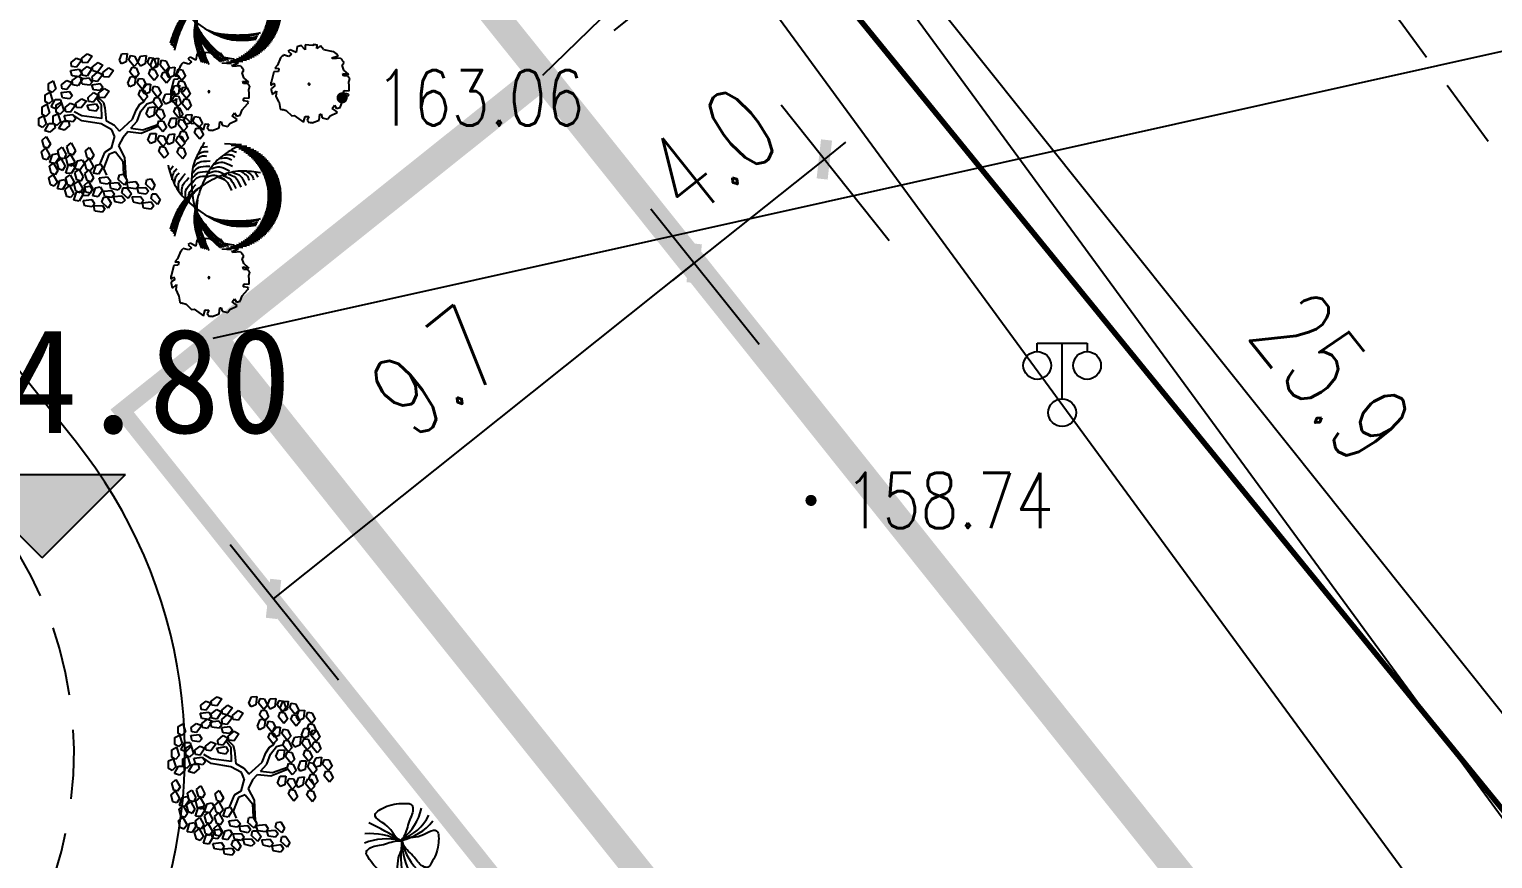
# Model space of a CAD drawing. Extents: x -809667 to 586099, y 3084146 to 3634412.
# Drawn here: x 381986.54 to 382012.92, y 3085701.21 to 3085716.16 of the extents above; entities that cross this region are included whole.
import ezdxf
from ezdxf.enums import TextEntityAlignment as Align

# ---------------------------------------------------------------- set-up
doc = ezdxf.new("R2010")
doc.units = 0
doc.header["$LTSCALE"] = 0.5
doc.header["$PDSIZE"] = 0.2
doc.linetypes.add('CONTINOUS', pattern=[0])
doc.linetypes.add('DASHED', pattern=[0.75, 0.5, -0.25])
doc.layers.get('0').update_dxf_attribs({"linetype": 'CONTINUOUS'})
doc.layers.get('Defpoints').update_dxf_attribs({"linetype": 'CONTINUOUS'})
for name, color, linetype in [('0-人行道线', 46, 'CONTINUOUS'), ('DIM_COOR', 3, 'CONTINUOUS'), ('DIM_ELEV', 3, 'CONTINUOUS'), ('dxt', 252, 'CONTINUOUS'), ('GCD', 252, 'CONTINUOUS'), ('PUB_DIM', 3, 'CONTINUOUS'), ('TREE', 3, 'CONTINUOUS'), ('乔木', 84, 'CONTINUOUS'), ('图框', 4, 'CONTINUOUS'), ('建筑', 7, 'CONTINUOUS'), ('树木', 94, 'CONTINUOUS'), ('绿化图层', 84, 'CONTINUOUS'), ('道路', 4, 'CONTINUOUS')]:
    doc.layers.add(name, color=color, linetype=linetype)
doc.styles.add('_TCH_DIM_T3', font='SIMPLEX', dxfattribs={"width": 0.705882, "bigfont": 'GBCBIG'})
doc.styles.get("Standard").update_dxf_attribs({"font": 'rs.shx', "bigfont": 'hztxt.shx'})
doc.styles.add('宋体', font='')
doc.styles.get('宋体').set_extended_font_data('SimSun')
doc.dimstyles.new('_TCH_ARCH&&1', dxfattribs={"dimtxt": 1.4875, "dimasz": 0.5, "dimexe": 1.25, "dimexo": 1.5, "dimgap": 0.63125, "dimtad": 1, "dimdec": 1, "dimzin": 0, "dimdsep": 46, "dimtxsty": '_TCH_DIM_T3', "dimblk": 'ARCHTICK', "dimcen": 0.09, "dimclrt": 7, "dimazin": 2, "dimtfac": 1, "dimtdec": 1, "dimtix": 1, "dimtmove": 2, "dimatfit": 3, "dimfxl": 0, "dimtolj": 1, "dimtzin": 0, "dimarcsym": 0})

# ---------------------------------------------------------------- blocks, each defined once
blk = doc.blocks.new('gc097')
at = {"color": 0}
for p, q in [((-0.9, 2.2), (-0.9, 2.5)), ((-0.9, 2.5), (0.9, 2.5)), ((0, 0.5), (0, 2.5)), ((0.9, 2.5), (0.9, 2.2))]:
    blk.add_line(p, q, dxfattribs=at)
for centre in [(-0.9, 1.7), (0.9, 1.7), (0, 0)]:
    blk.add_circle(centre, 0.5, dxfattribs=at)
blk = doc.blocks.new('GC200')
at = {"color": 0, "linetype": 'Continuous', "const_width": 0.2, "flags": 128}
blk.add_lwpolyline([(-0.1, 0, 1), (0.1, 0, 1)], format="xyb", close=True, dxfattribs=at)
blk = doc.blocks.new('幌伞枫')
at = {"layer": '乔木', "color": 0}
for p, q in [((-531, 995), (-450, 1054)), ((-450, 1054), (-384, 1025)), ((-384, 1025), (-450, 929)), ((-9, 966), (27, 1054)), ((27, 1054), (101, 1061)), ((101, 1061), (86, 944)), ((123, 966), (145, 1032)), ((145, 1032), (203, 1025)), ((203, 1025), (247, 937)), ((247, 937), (284, 1025)), ((284, 1025), (365, 1032)), ((365, 1032), (350, 915)), ((-685, 826), (-567, 841)), ((-663, 753), (-685, 826)), ((-677, 937), (-604, 995)), ((-670, 878), (-677, 937)), ((-604, 870), (-670, 878)), ((-604, 995), (-531, 966)), ((-531, 966), (-604, 870)), ((-567, 841), (-531, 782)), ((-523, 937), (-531, 995)), ((-531, 819), (-457, 878)), ((-523, 760), (-531, 819)), ((-450, 929), (-523, 937)), ((-457, 878), (-391, 848)), ((-391, 848), (-457, 746)), ((-384, 870), (-303, 937)), ((-377, 819), (-384, 870)), ((-310, 804), (-377, 819)), ((-237, 900), (-310, 804)), ((-303, 937), (-237, 900)), ((-237, 797), (-156, 863)), ((-156, 863), (-90, 826)), ((-90, 826), (-156, 731)), ((20, 915), (-9, 966)), ((86, 944), (20, 915)), ((196, 878), (123, 966)), ((137, 804), (167, 870)), ((167, 870), (225, 863)), ((247, 937), (196, 878)), ((225, 863), (262, 775)), ((284, 885), (247, 937)), ((350, 915), (284, 885)), ((380, 937), (409, 1003)), ((460, 848), (380, 937)), ((402, 775), (424, 841)), ((409, 1003), (468, 995)), ((424, 900), (460, 988)), ((453, 848), (424, 900)), ((424, 841), (482, 834)), ((519, 878), (453, 848)), ((460, 988), (534, 995)), ((504, 900), (460, 848)), ((468, 995), (504, 900)), ((482, 834), (526, 746)), ((534, 995), (519, 878)), ((556, 900), (578, 966)), ((629, 812), (556, 900)), ((578, 966), (636, 959)), ((681, 870), (629, 812)), ((636, 959), (681, 870)), ((651, 775), (688, 863)), ((688, 863), (761, 870)), ((761, 870), (747, 753)), ((783, 775), (805, 841)), ((805, 841), (864, 834)), ((864, 834), (908, 746)), ((-993, 643), (-927, 680)), ((-993, 548), (-993, 643)), ((-927, 680), (-890, 570)), ((-810, 628), (-736, 687)), ((-802, 570), (-810, 628)), ((-736, 687), (-663, 658)), ((-663, 658), (-736, 562)), ((-567, 738), (-663, 753)), ((-663, 687), (-582, 746)), ((-655, 628), (-663, 687)), ((-582, 614), (-655, 628)), ((-582, 746), (-516, 716)), ((-516, 716), (-582, 614)), ((-531, 782), (-567, 738)), ((-545, 709), (-428, 724)), ((-523, 636), (-545, 709)), ((-457, 746), (-523, 760)), ((-421, 621), (-523, 636)), ((-428, 724), (-384, 665)), ((-384, 665), (-421, 621)), ((-391, 628), (-274, 643)), ((-369, 555), (-391, 628)), ((-384, 738), (-310, 804)), ((-377, 680), (-384, 738)), ((-310, 672), (-377, 680)), ((-310, 804), (-237, 768)), ((-237, 768), (-310, 672)), ((-274, 643), (-237, 592)), ((-230, 738), (-237, 797)), ((-156, 731), (-230, 738)), ((108, 650), (145, 738)), ((137, 599), (108, 650)), ((211, 716), (137, 804)), ((203, 628), (137, 599)), ((145, 738), (218, 746)), ((218, 746), (203, 628)), ((262, 775), (211, 716)), ((240, 650), (262, 716)), ((313, 562), (240, 650)), ((262, 716), (321, 709)), ((306, 540), (350, 636)), ((365, 621), (313, 562)), ((321, 709), (365, 621)), ((350, 636), (424, 636)), ((475, 687), (402, 775)), ((424, 636), (409, 518)), ((526, 746), (475, 687)), ((570, 738), (600, 804)), ((644, 650), (570, 738)), ((600, 804), (658, 797)), ((695, 709), (644, 650)), ((681, 724), (651, 775)), ((658, 797), (695, 709)), ((747, 753), (681, 724)), ((717, 525), (754, 614)), ((754, 614), (827, 621)), ((857, 687), (783, 775)), ((798, 614), (827, 680)), ((871, 525), (798, 614)), ((827, 621), (813, 503)), ((827, 680), (886, 672)), ((908, 746), (857, 687)), ((886, 672), (923, 584)), ((-1037, 489), (-971, 525)), ((-1037, 393), (-1037, 489)), ((-942, 518), (-993, 548)), ((-934, 408), (-986, 364)), ((-971, 525), (-934, 408)), ((-956, 320), (-898, 423)), ((-890, 570), (-942, 518)), ((-898, 423), (-824, 423)), ((-824, 423), (-810, 364)), ((-817, 518), (-699, 533)), ((-795, 445), (-817, 518)), ((-736, 562), (-802, 570)), ((-699, 430), (-795, 445)), ((-699, 533), (-663, 474)), ((-663, 474), (-699, 430)), ((-611, 371), (-531, 430)), ((-531, 430), (-465, 401)), ((-443, 452), (-369, 518)), ((-435, 393), (-443, 452)), ((-274, 548), (-369, 555)), ((-369, 518), (-296, 481)), ((-296, 481), (-369, 386)), ((-257, 346), (-327, 441)), ((-222, 377), (-311, 462)), ((-296, 511), (-215, 577)), ((-288, 452), (-296, 511)), ((-215, 445), (-288, 452)), ((-237, 592), (-274, 548)), ((-215, 577), (-149, 540)), ((-149, 540), (-215, 445)), ((255, 489), (284, 555)), ((328, 401), (255, 489)), ((284, 555), (336, 548)), ((343, 496), (306, 540)), ((380, 459), (328, 401)), ((336, 548), (380, 459)), ((336, 393), (344, 419)), ((409, 518), (343, 496)), ((446, 548), (468, 606)), ((519, 452), (446, 548)), ((460, 386), (490, 452)), ((468, 606), (526, 599)), ((490, 452), (541, 445)), ((570, 511), (519, 452)), ((526, 599), (570, 511)), ((541, 445), (585, 349)), ((592, 408), (629, 496)), ((629, 357), (592, 408)), ((629, 496), (710, 503)), ((710, 503), (695, 386)), ((747, 481), (717, 525)), ((725, 408), (754, 474)), ((798, 320), (725, 408)), ((813, 503), (747, 481)), ((754, 474), (813, 467)), ((813, 467), (849, 371)), ((849, 525), (871, 592)), ((923, 437), (849, 525)), ((864, 364), (893, 430)), ((871, 592), (930, 584)), ((923, 584), (871, 525)), ((893, 430), (952, 423)), ((974, 496), (923, 437)), ((930, 584), (974, 496)), ((952, 423), (989, 335)), ((-1081, 320), (-1015, 357)), ((-1081, 217), (-1081, 320)), ((-1030, 188), (-1081, 217)), ((-986, 364), (-1037, 393)), ((-978, 239), (-1030, 188)), ((-1015, 357), (-978, 239)), ((-883, 291), (-956, 320)), ((-927, 195), (-861, 225)), ((-883, 349), (-817, 386)), ((-810, 364), (-883, 291)), ((-883, 247), (-883, 349)), ((-832, 217), (-883, 247)), ((-861, 225), (-824, 114)), ((-780, 269), (-832, 217)), ((-817, 386), (-780, 269)), ((-773, 203), (-655, 217)), ((-758, 313), (-685, 371)), ((-751, 254), (-758, 313)), ((-685, 247), (-751, 254)), ((-685, 371), (-619, 342)), ((-619, 342), (-685, 247)), ((-655, 217), (-611, 158)), ((-531, 195), (-633, 254)), ((-604, 313), (-611, 371)), ((-538, 305), (-604, 313)), ((-465, 401), (-538, 305)), ((-457, 342), (-332, 364)), ((-428, 276), (-457, 342)), ((-369, 386), (-435, 393)), ((-332, 261), (-428, 276)), ((-332, 364), (-296, 305)), ((-296, 305), (-332, 261)), ((-252, 158), (-257, 346)), ((-206, 307), (-222, 377)), ((-188, 124), (-206, 307)), ((174, 151), (225, 276)), ((225, 276), (277, 357)), ((240, 122), (291, 261)), ((277, 357), (336, 393)), ((291, 261), (372, 364)), ((365, 225), (402, 313)), ((402, 173), (365, 225)), ((372, 364), (468, 393)), ((402, 313), (482, 320)), ((534, 291), (460, 386)), ((482, 320), (468, 203)), ((497, 225), (526, 291)), ((570, 136), (497, 225)), ((526, 291), (585, 283)), ((585, 349), (534, 291)), ((585, 283), (622, 188)), ((695, 386), (629, 357)), ((747, 247), (769, 313)), ((820, 158), (747, 247)), ((769, 313), (827, 305)), ((849, 371), (798, 320)), ((871, 217), (820, 158)), ((827, 305), (871, 217)), ((937, 276), (864, 364)), ((879, 122), (923, 210)), ((923, 210), (996, 217)), ((989, 335), (937, 276)), ((996, 217), (981, 100)), ((-1125, 166), (-1059, 195)), ((-1125, 63), (-1125, 166)), ((-1074, 34), (-1125, 63)), ((-1022, 85), (-1074, 34)), ((-1059, 195), (-1022, 85)), ((-1044, -10), (-986, 92)), ((-986, 92), (-912, 92)), ((-898, 34), (-971, -32)), ((-927, 92), (-927, 195)), ((-876, 63), (-927, 92)), ((-912, 92), (-898, 34)), ((-824, 114), (-876, 63)), ((-846, 19), (-788, 122)), ((-773, -3), (-846, 19)), ((-788, 122), (-714, 122)), ((-751, 129), (-773, 203)), ((-699, 63), (-773, -3)), ((-648, 114), (-751, 129)), ((-714, 122), (-699, 63)), ((-611, 158), (-648, 114)), ((-531, 129), (-641, 203)), ((-252, 158), (-531, 195)), ((-259, 85), (-531, 129)), ((-112, 4), (-259, 85)), ((-76, 63), (-188, 124)), ((-76, -84), (-112, 4)), ((-9, -18), (-76, 63)), ((-9, -18), (174, 151)), ((152, 26), (240, 122)), ((152, 26), (318, 4)), ((295, -42), (527, 53)), ((318, 4), (524, 78)), ((468, 203), (402, 173)), ((519, 63), (541, 129)), ((592, -25), (519, 63)), ((541, 129), (600, 122)), ((622, 188), (570, 136)), ((644, 34), (592, -25)), ((600, 122), (644, 34)), ((673, 70), (710, 166)), ((703, 26), (673, 70)), ((769, 48), (703, 26)), ((710, 166), (783, 166)), ((783, 166), (769, 48)), ((805, 78), (827, 144)), ((879, -18), (805, 78)), ((827, 144), (886, 136)), ((915, 78), (879, 122)), ((930, 41), (879, -18)), ((886, 136), (930, 41)), ((981, 100), (915, 78)), ((1011, 122), (1040, 188)), ((1092, 34), (1011, 122)), ((1033, -40), (1055, 26)), ((1040, 188), (1099, 180)), ((1055, 26), (1114, 19)), ((1143, 92), (1092, 34)), ((1099, 180), (1143, 92)), ((1114, 19), (1158, -69)), ((-1081, -142), (-1022, -91)), ((-1052, -238), (-1081, -142)), ((-971, -32), (-1044, -10)), ((-1022, -91), (-964, -194)), ((-964, -194), (-1000, -253)), ((-736, -231), (-677, -179)), ((-677, -179), (-619, -289)), ((-76, -84), (-120, -253)), ((42, -98), (-20, -221)), ((-9, -18), (-9, -18)), ((-9, -18), (-9, -18)), ((-9, -18), (-9, -18)), ((-9, -18), (-9, -18)), ((-9, -18), (-9, -18)), ((-9, -18), (-9, -18)), ((-9, -18), (-9, -18)), ((-9, -18), (-9, -18)), ((-9, -18), (-9, -18)), ((-9, -18), (-9, -18)), ((-9, -18), (-9, -18)), ((-9, -18), (-9, -18)), ((-9, -18), (-9, -18)), ((-9, -18), (-9, -18)), ((-9, -18), (-9, -18)), ((-9, -18), (-9, -18)), ((-9, -18), (-9, -18)), ((-9, -18), (-9, -18)), ((-9, -18), (-9, -18)), ((-9, -18), (-9, -18)), ((-9, -18), (-9, -18)), ((-9, -18), (-9, -18)), ((-9, -18), (-9, -18)), ((-9, -18), (-9, -18)), ((-9, -18), (-9, -18)), ((-9, -18), (-9, -18)), ((-9, -18), (-9, -18)), ((-9, -18), (-9, -18)), ((-9, -18), (-9, -18)), ((-9, -18), (-9, -18)), ((-9, -18), (-9, -18)), ((-9, -18), (-9, -18)), ((-9, -18), (-9, -18)), ((-9, -18), (-9, -18)), ((-9, -18), (-9, -18)), ((-9, -18), (-9, -18)), ((-9, -18), (-9, -18)), ((-9, -18), (-9, -18)), ((-9, -18), (-9, -18)), ((-9, -18), (-9, -18)), ((42, -98), (109, -22)), ((109, -22), (295, -42)), ((387, -142), (424, -47)), ((424, -187), (387, -142)), ((424, -47), (504, -47)), ((490, -165), (424, -187)), ((504, -47), (490, -165)), ((519, -135), (548, -76)), ((592, -231), (519, -135)), ((548, -76), (607, -84)), ((644, -172), (592, -231)), ((607, -84), (644, -172)), ((644, -150), (681, -62)), ((673, -201), (644, -150)), ((739, -172), (673, -201)), ((681, -62), (754, -54)), ((754, -54), (739, -172)), ((776, -150), (805, -84)), ((849, -238), (776, -150)), ((805, -84), (857, -91)), ((820, -84), (849, -18)), ((893, -172), (820, -84)), ((849, -18), (908, -25)), ((901, -187), (849, -238)), ((857, -91), (901, -187)), ((945, -120), (893, -172)), ((908, -25), (945, -120)), ((1106, -128), (1033, -40)), ((1158, -69), (1106, -128)), ((-1089, -304), (-1030, -253)), ((-1067, -399), (-1089, -304)), ((-1008, -414), (-1067, -399)), ((-1000, -253), (-1052, -238)), ((-1030, -253), (-971, -355)), ((-971, -355), (-1008, -414)), ((-971, -451), (-934, -341)), ((-934, -341), (-868, -326)), ((-839, -377), (-898, -465)), ((-876, -443), (-817, -399)), ((-868, -326), (-839, -377)), ((-861, -282), (-802, -238)), ((-839, -385), (-861, -282)), ((-780, -399), (-839, -385)), ((-817, -399), (-758, -502)), ((-802, -238), (-744, -341)), ((-744, -341), (-780, -399)), ((-744, -392), (-685, -341)), ((-722, -487), (-744, -392)), ((-707, -326), (-736, -231)), ((-655, -348), (-707, -326)), ((-685, -341), (-626, -443)), ((-619, -289), (-655, -348)), ((-487, -451), (-428, -399)), ((-479, -289), (-421, -245)), ((-457, -385), (-479, -289)), ((-399, -407), (-457, -385)), ((-428, -399), (-369, -510)), ((-421, -245), (-362, -348)), ((-362, -348), (-399, -407)), ((-215, -311), (-285, -477)), ((-156, -341), (-230, -532)), ((-120, -253), (-215, -311)), ((-61, -304), (-156, -341)), ((-61, -304), (38, -431)), ((-20, -221), (62, -380)), ((62, -380), (79, -664)), ((541, -297), (563, -231)), ((614, -392), (541, -297)), ((563, -231), (622, -238)), ((666, -333), (614, -392)), ((622, -238), (666, -333)), ((791, -311), (820, -245)), ((871, -399), (791, -311)), ((820, -245), (879, -253)), ((915, -341), (871, -399)), ((879, -253), (915, -341)), ((-978, -502), (-920, -458)), ((-956, -598), (-978, -502)), ((-898, -465), (-971, -451)), ((-898, -620), (-956, -598)), ((-920, -458), (-861, -561)), ((-861, -561), (-898, -620)), ((-846, -539), (-876, -443)), ((-795, -561), (-846, -539)), ((-758, -502), (-795, -561)), ((-751, -598), (-714, -480)), ((-677, -605), (-751, -598)), ((-663, -502), (-722, -487)), ((-714, -480), (-648, -465)), ((-626, -524), (-677, -605)), ((-626, -443), (-663, -502)), ((-648, -465), (-626, -524)), ((-626, -539), (-589, -429)), ((-553, -554), (-626, -539)), ((-626, -590), (-567, -546)), ((-597, -693), (-626, -590)), ((-589, -429), (-523, -414)), ((-567, -546), (-509, -649)), ((-494, -465), (-553, -554)), ((-523, -414), (-494, -465)), ((-465, -546), (-487, -451)), ((-487, -605), (-428, -554)), ((-457, -700), (-487, -605)), ((-413, -568), (-465, -546)), ((-428, -554), (-369, -664)), ((-369, -510), (-413, -568)), ((-369, -598), (-332, -487)), ((-296, -612), (-369, -598)), ((-332, -487), (-266, -473)), ((-244, -524), (-296, -612)), ((-266, -473), (-244, -524)), ((-230, -532), (-186, -627)), ((38, -431), (49, -612)), ((-986, -664), (-927, -620)), ((-964, -759), (-986, -664)), ((-912, -781), (-964, -759)), ((-927, -620), (-868, -722)), ((-868, -722), (-912, -781)), ((-868, -818), (-832, -700)), ((-832, -700), (-766, -686)), ((-744, -744), (-795, -825)), ((-766, -686), (-744, -744)), ((-766, -825), (-699, -774)), ((-751, -664), (-692, -620)), ((-729, -759), (-751, -664)), ((-670, -781), (-729, -759)), ((-699, -774), (-641, -884)), ((-692, -620), (-633, -722)), ((-633, -722), (-670, -781)), ((-633, -752), (-575, -708)), ((-611, -847), (-633, -752)), ((-545, -708), (-597, -693)), ((-575, -708), (-516, -810)), ((-516, -810), (-553, -869)), ((-509, -649), (-545, -708)), ((-516, -906), (-479, -788)), ((-494, -766), (-435, -715)), ((-472, -862), (-494, -766)), ((-479, -788), (-413, -781)), ((-406, -722), (-457, -700)), ((-435, -715), (-377, -818)), ((-413, -781), (-384, -832)), ((-369, -664), (-406, -722)), ((-377, -913), (-340, -803)), ((-340, -803), (-274, -788)), ((-288, -664), (-171, -649)), ((-266, -737), (-288, -664)), ((-274, -788), (-244, -840)), ((-171, -752), (-266, -737)), ((-171, -649), (-127, -708)), ((-127, -708), (-171, -752)), ((-142, -737), (-24, -730)), ((-127, -810), (-142, -737)), ((-24, -832), (-127, -810)), ((-24, -686), (-9, -620)), ((64, -766), (-24, -686)), ((-24, -730), (13, -788)), ((13, -788), (-24, -832)), ((-9, -620), (49, -612)), ((27, -869), (42, -803)), ((42, -803), (101, -803)), ((49, -612), (101, -700)), ((101, -700), (64, -766)), ((93, -730), (218, -715)), ((115, -803), (93, -730)), ((101, -803), (159, -884)), ((218, -818), (115, -803)), ((218, -715), (255, -774)), ((255, -774), (218, -818)), ((240, -803), (358, -796)), ((262, -877), (240, -803)), ((358, -752), (372, -686)), ((446, -832), (358, -752)), ((358, -796), (394, -847)), ((372, -686), (431, -678)), ((431, -678), (482, -766)), ((482, -766), (446, -832)), ((-795, -825), (-868, -818)), ((-736, -921), (-766, -825)), ((-685, -935), (-736, -921)), ((-641, -884), (-685, -935)), ((-641, -972), (-604, -862)), ((-567, -987), (-641, -972)), ((-553, -869), (-611, -847)), ((-604, -862), (-538, -847)), ((-516, -899), (-567, -987)), ((-538, -847), (-516, -899)), ((-443, -913), (-516, -906)), ((-509, -979), (-391, -965)), ((-487, -1053), (-509, -979)), ((-413, -877), (-472, -862)), ((-384, -832), (-443, -913)), ((-377, -818), (-413, -877)), ((-391, -965), (-354, -1023)), ((-303, -928), (-377, -913)), ((-244, -840), (-303, -928)), ((-252, -1001), (-230, -935)), ((-164, -1082), (-252, -1001)), ((-230, -847), (-112, -840)), ((-208, -921), (-230, -847)), ((-230, -935), (-178, -928)), ((-112, -935), (-208, -921)), ((-178, -928), (-120, -1016)), ((-112, -840), (-76, -891)), ((-76, -891), (-112, -935)), ((-90, -921), (27, -913)), ((-68, -994), (-90, -921)), ((27, -1016), (-68, -994)), ((115, -950), (27, -869)), ((27, -913), (71, -972)), ((71, -972), (27, -1016)), ((159, -884), (115, -950)), ((167, -928), (284, -921)), ((189, -1001), (167, -928)), ((284, -1023), (189, -1001)), ((358, -891), (262, -877)), ((284, -921), (328, -979)), ((328, -979), (284, -1023)), ((313, -1009), (431, -994)), ((328, -1082), (313, -1009)), ((394, -847), (358, -891)), ((431, -950), (446, -884)), ((519, -1031), (431, -950)), ((431, -994), (468, -1053)), ((446, -884), (504, -884)), ((504, -884), (556, -965)), ((556, -965), (519, -1031)), ((-391, -1067), (-487, -1053)), ((-354, -1023), (-391, -1067)), ((-362, -1053), (-244, -1045)), ((-347, -1126), (-362, -1053)), ((-244, -1141), (-347, -1126)), ((-244, -1045), (-208, -1097)), ((-208, -1097), (-244, -1141)), ((-120, -1016), (-164, -1082)), ((431, -1097), (328, -1082)), ((468, -1053), (431, -1097))]:
    blk.add_line(p, q, dxfattribs=at)
blk = doc.blocks.new('白玉兰')
at = {"color": 0}
for centre, radius, start, end in [((-1261, 1665), 2054, 309.3934, 347.1655), ((-4729, -6984), 8429, 56.1879, 65.279), ((-713, 1844), 1941, 291.8214, 332.6346), ((-478, 2077), 2115, 283.2993, 320.8528), ((-559, -2135), 2214, 76.7033, 111.4018), ((-1148, -2037), 2310, 61.625, 95.1491), ((4371, -556), 4392, 172.1708, 190.6677), ((2827, 107), 2821, 182.2544, 209.8868), ((2146, 475), 2185, 193.3063, 228.4107)]:
    blk.add_arc(centre, radius, start, end, dxfattribs=at)
for points in [[(-33, 16), (-233, 73), (-342, 562), (-1254, 922), (-425, 1375), (-33, 1392), (376, 1386), (477, 1091), (236, 716), (185, 277), (29, 67), (-7, 18)], [(36, -22), (99, -220), (-250, -580), (-51, -1540), (-885, -1095), (-1114, -777), (-1334, -432), (-1142, -186), (-697, -181), (-301, 17), (-41, 2), (21, -1)], [(8, 31), (155, 177), (635, 34), (1395, 653), (1385, -291), (1209, -641), (1004, -995), (697, -939), (487, -546), (129, -287), (22, -49), (-3, 7)]]:
    blk.add_open_spline(points, degree=3, knots=[0, 0, 0, 0, 621.989778, 1340.944545, 1869.007736, 2592.427455, 2798.699245, 2915.827596, 3435.261502, 4029.77129, 4212.300518, 4212.300518, 4212.300518, 4212.300518], dxfattribs=at)
blk = doc.blocks.new('03')
at = {"layer": '树木', "color": 0}
for p, q in [((-0.566, 1.329), (-0.714, 1.031)), ((-0.518, 1.358), (-0.665, 1.062)), ((-0.472, 1.383), (-0.618, 1.088)), ((-0.428, 1.405), (-0.573, 1.111)), ((-0.385, 1.424), (-0.53, 1.131)), ((-0.343, 1.441), (-0.488, 1.149)), ((-0.303, 1.456), (-0.447, 1.164)), ((-0.263, 1.468), (-0.407, 1.178)), ((-0.224, 1.479), (-0.367, 1.189)), ((-0.186, 1.489), (-0.329, 1.199)), ((-0.148, 1.496), (-0.291, 1.208)), ((-0.112, 1.503), (-0.254, 1.215)), ((-0.076, 1.508), (-0.218, 1.221)), ((-0.04, 1.512), (-0.182, 1.225)), ((-0.005, 1.516), (-0.147, 1.229)), ((0.029, 1.518), (-0.112, 1.231)), ((0.063, 1.519), (-0.078, 1.232)), ((0.097, 1.519), (-0.045, 1.233)), ((0.13, 1.518), (-0.011, 1.232)), ((0.163, 1.516), (0.021, 1.231)), ((0.195, 1.513), (0.054, 1.229)), ((0.227, 1.51), (0.086, 1.225)), ((0.258, 1.506), (0.117, 1.221)), ((0.289, 1.501), (0.148, 1.217)), ((0.32, 1.495), (0.179, 1.211)), ((0.35, 1.488), (0.209, 1.205)), ((0.38, 1.481), (0.239, 1.198)), ((0.409, 1.473), (0.269, 1.19)), ((0.438, 1.464), (0.298, 1.182)), ((0.467, 1.455), (0.327, 1.173)), ((0.496, 1.445), (0.356, 1.163)), ((0.524, 1.434), (0.384, 1.152)), ((0.552, 1.423), (0.412, 1.141)), ((0.579, 1.411), (0.44, 1.129)), ((0.606, 1.398), (0.467, 1.117)), ((0.633, 1.384), (0.494, 1.104)), ((0.66, 1.37), (0.521, 1.09)), ((0.686, 1.355), (0.547, 1.075)), ((0.712, 1.34), (0.573, 1.06)), ((0.737, 1.324), (0.598, 1.044)), ((-0.875, 1.043), (-1.045, 0.699)), ((-0.794, 1.14), (-0.951, 0.823)), ((-0.728, 1.204), (-0.881, 0.896)), ((-0.67, 1.254), (-0.82, 0.951)), ((-0.616, 1.295), (-0.765, 0.994)), ((-0.197, 1.084), (-0.062, 1.101)), ((-0.161, 0.985), (-0.138, 0.991)), ((-0.138, 0.991), (-0.113, 0.992)), ((-0.113, 0.992), (-0.083, 0.991)), ((-0.083, 0.991), (-0.047, 0.988)), ((0.762, 1.307), (0.624, 1.028)), ((0.787, 1.289), (0.649, 1.01)), ((0.811, 1.271), (0.673, 0.992)), ((0.835, 1.252), (0.697, 0.974)), ((0.859, 1.233), (0.721, 0.954)), ((0.883, 1.212), (0.745, 0.934)), ((0.906, 1.191), (0.768, 0.913)), ((0.928, 1.169), (0.791, 0.892)), ((0.95, 1.146), (0.813, 0.869)), ((0.972, 1.123), (0.835, 0.846)), ((0.994, 1.098), (0.857, 0.822)), ((1.015, 1.073), (0.878, 0.797)), ((1.035, 1.047), (0.899, 0.771)), ((1.055, 1.02), (0.919, 0.744)), ((1.075, 0.992), (0.939, 0.717)), ((-0.86, 0.779), (-0.766, 0.877)), ((-0.808, 0.625), (-0.795, 0.668)), ((-0.795, 0.668), (-0.782, 0.7)), ((-0.782, 0.7), (-0.769, 0.724)), ((-0.769, 0.724), (-0.755, 0.744)), ((-0.755, 0.744), (-0.737, 0.761)), ((-0.737, 0.761), (-0.713, 0.779)), ((-0.719, 0.645), (-0.701, 0.662)), ((-0.713, 0.779), (-0.683, 0.8)), ((-0.701, 0.662), (-0.677, 0.68)), ((-0.677, 0.68), (-0.647, 0.701)), ((-0.576, 0.612), (-0.512, 0.669)), ((-0.378, 0.625), (-0.337, 0.672)), ((-0.337, 0.801), (-0.289, 0.833)), ((-0.337, 0.672), (-0.302, 0.707)), ((-0.302, 0.9), (-0.254, 0.932)), ((-0.302, 0.707), (-0.271, 0.733)), ((-0.289, 0.833), (-0.251, 0.857)), ((-0.271, 0.733), (-0.237, 0.751)), ((-0.254, 0.932), (-0.216, 0.957)), ((-0.251, 0.857), (-0.221, 0.874)), ((-0.237, 0.751), (-0.198, 0.763)), ((-0.221, 0.874), (-0.196, 0.885)), ((-0.216, 0.957), (-0.187, 0.974)), ((-0.198, 0.763), (-0.148, 0.77)), ((-0.196, 0.885), (-0.172, 0.891)), ((-0.187, 0.974), (-0.161, 0.985)), ((-0.172, 0.891), (-0.147, 0.893)), ((-0.148, 0.77), (-0.082, 0.775)), ((-0.147, 0.893), (-0.118, 0.892)), ((-0.118, 0.892), (-0.081, 0.889)), ((-0.092, 0.656), (-0.007, 0.66)), ((-0.082, 0.775), (0.003, 0.779)), ((1.094, 0.963), (0.958, 0.688)), ((1.112, 0.933), (0.977, 0.658)), ((1.13, 0.902), (0.995, 0.628)), ((1.148, 0.869), (1.012, 0.596)), ((1.165, 0.835), (1.029, 0.562)), ((1.181, 0.8), (1.046, 0.528)), ((1.196, 0.764), (1.061, 0.492)), ((1.211, 0.725), (1.076, 0.454)), ((1.224, 0.685), (1.09, 0.415)), ((-0.825, 0.57), (-0.808, 0.625)), ((-0.789, 0.471), (-0.772, 0.526)), ((-0.772, 0.526), (-0.759, 0.569)), ((-0.759, 0.569), (-0.746, 0.601)), ((-0.746, 0.601), (-0.733, 0.625)), ((-0.733, 0.625), (-0.719, 0.645)), ((-0.711, 0.308), (-0.708, 0.371)), ((-0.708, 0.371), (-0.704, 0.42)), ((-0.704, 0.42), (-0.696, 0.46)), ((-0.696, 0.46), (-0.681, 0.495)), ((-0.681, 0.495), (-0.658, 0.529)), ((-0.658, 0.529), (-0.623, 0.567)), ((-0.637, 0.322), (-0.629, 0.362)), ((-0.629, 0.362), (-0.615, 0.396)), ((-0.623, 0.567), (-0.576, 0.612)), ((-0.615, 0.396), (-0.591, 0.43)), ((-0.591, 0.43), (-0.557, 0.468)), ((-0.557, 0.468), (-0.509, 0.513)), ((-0.548, 0.298), (-0.525, 0.332)), ((-0.525, 0.332), (-0.49, 0.369)), ((-0.509, 0.513), (-0.445, 0.57)), ((-0.49, 0.369), (-0.442, 0.414)), ((-0.442, 0.414), (-0.379, 0.471)), ((-0.426, 0.289), (-0.378, 0.334)), ((-0.4, 0.285), (-0.358, 0.332)), ((-0.399, 0.387), (-0.358, 0.435)), ((-0.388, 0.506), (-0.347, 0.553)), ((-0.378, 0.334), (-0.314, 0.391)), ((-0.358, 0.435), (-0.323, 0.47)), ((-0.358, 0.332), (-0.324, 0.368)), ((-0.347, 0.553), (-0.313, 0.589)), ((-0.324, 0.368), (-0.292, 0.394)), ((-0.323, 0.47), (-0.292, 0.496)), ((-0.313, 0.589), (-0.281, 0.615)), ((-0.292, 0.496), (-0.259, 0.514)), ((-0.292, 0.394), (-0.259, 0.411)), ((-0.281, 0.615), (-0.248, 0.632)), ((-0.259, 0.514), (-0.219, 0.525)), ((-0.259, 0.411), (-0.219, 0.423)), ((-0.248, 0.632), (-0.208, 0.644)), ((-0.219, 0.525), (-0.169, 0.533)), ((-0.219, 0.423), (-0.169, 0.43)), ((-0.208, 0.644), (-0.158, 0.651)), ((-0.169, 0.533), (-0.103, 0.538)), ((-0.169, 0.43), (-0.104, 0.435)), ((-0.158, 0.651), (-0.092, 0.656)), ((-0.104, 0.435), (-0.018, 0.439)), ((-0.103, 0.538), (-0.018, 0.542)), ((1.237, 0.643), (1.103, 0.373)), ((1.248, 0.599), (1.115, 0.33)), ((1.259, 0.552), (1.126, 0.284)), ((1.267, 0.502), (1.135, 0.235)), ((1.274, 0.449), (1.143, 0.183)), ((1.279, 0.391), (1.149, 0.127)), ((-1.175, 0.191), (-1.137, 0.321)), ((-1.07, 0.184), (-1.066, 0.208)), ((-1.07, 0.157), (-1.07, 0.184)), ((-1.066, 0.123), (-1.07, 0.157)), ((-1.066, 0.208), (-1.058, 0.232)), ((-1.059, 0.078), (-1.066, 0.123)), ((-1.048, 0.021), (-1.059, 0.078)), ((-1.058, 0.232), (-1.045, 0.259)), ((-1.045, 0.259), (-1.028, 0.291)), ((-0.992, 0.113), (-0.988, 0.137)), ((-0.992, 0.086), (-0.992, 0.113)), ((-0.988, 0.052), (-0.992, 0.086)), ((-0.988, 0.137), (-0.98, 0.161)), ((-0.981, 0.007), (-0.988, 0.052)), ((-0.97, -0.05), (-0.981, 0.007)), ((-0.98, 0.161), (-0.967, 0.188)), ((-0.967, 0.188), (-0.95, 0.22)), ((-0.886, 0.022), (-0.881, 0.063)), ((-0.882, -0.016), (-0.886, 0.022)), ((-0.881, 0.063), (-0.867, 0.112)), ((-0.867, 0.112), (-0.846, 0.174)), ((-0.846, 0.174), (-0.816, 0.254)), ((-0.781, -0.035), (-0.776, 0.006)), ((-0.776, 0.006), (-0.763, 0.055)), ((-0.763, 0.055), (-0.741, 0.118)), ((-0.741, 0.118), (-0.711, 0.197)), ((-0.658, -0.001), (-0.636, 0.061)), ((-0.644, 0.21), (-0.642, 0.272)), ((-0.642, 0.272), (-0.637, 0.322)), ((-0.636, 0.061), (-0.606, 0.141)), ((-0.577, 0.111), (-0.575, 0.174)), ((-0.575, 0.174), (-0.571, 0.223)), ((-0.571, 0.223), (-0.563, 0.263)), ((-0.564, -0.042), (-0.542, 0.02)), ((-0.563, 0.263), (-0.548, 0.298)), ((-0.542, 0.02), (-0.512, 0.1)), ((-0.513, 0.031), (-0.511, 0.094)), ((-0.511, 0.094), (-0.507, 0.143)), ((-0.507, 0.143), (-0.498, 0.183)), ((-0.498, 0.183), (-0.484, 0.218)), ((-0.484, 0.218), (-0.46, 0.252)), ((-0.46, 0.252), (-0.426, 0.289)), ((1.256, 0.074), (1.135, -0.17)), ((1.273, 0.175), (1.147, -0.078)), ((1.282, 0.328), (1.152, 0.066)), ((1.28, 0.257), (1.152, -0.001)), ((-0.871, -0.055), (-0.882, -0.016)), ((-0.852, -0.1), (-0.871, -0.055)), ((-0.825, -0.157), (-0.852, -0.1)), ((-0.778, -0.072), (-0.781, -0.035)), ((-0.766, -0.112), (-0.778, -0.072)), ((-0.747, -0.157), (-0.766, -0.112)), ((-0.72, -0.214), (-0.747, -0.157)), ((-0.676, -0.091), (-0.671, -0.05)), ((-0.673, -0.129), (-0.676, -0.091)), ((-0.662, -0.168), (-0.673, -0.129)), ((-0.671, -0.05), (-0.658, -0.001)), ((-0.642, -0.214), (-0.662, -0.168)), ((-0.615, -0.27), (-0.642, -0.214)), ((-0.582, -0.132), (-0.577, -0.091)), ((-0.579, -0.17), (-0.582, -0.132)), ((-0.568, -0.209), (-0.579, -0.17)), ((-0.577, -0.091), (-0.564, -0.042)), ((-0.549, -0.255), (-0.568, -0.209)), ((-0.522, -0.311), (-0.549, -0.255)), ((-0.507, -0.373), (-0.545, -0.296)), ((-0.413, -0.332), (-0.451, -0.255)), ((1.213, -0.081), (1.117, -0.275)), ((-0.969, -0.678), (-1.039, -0.562)), ((-0.93, -0.537), (-0.942, -0.502)), ((-0.919, -0.564), (-0.93, -0.537)), ((-0.908, -0.586), (-0.919, -0.564)), ((-0.893, -0.606), (-0.908, -0.586)), ((-0.872, -0.624), (-0.893, -0.606)), ((-0.845, -0.645), (-0.872, -0.624)), ((-0.807, -0.67), (-0.845, -0.645)), ((-0.825, -0.529), (-0.837, -0.494)), ((-0.814, -0.556), (-0.825, -0.529)), ((-0.803, -0.578), (-0.814, -0.556)), ((-0.788, -0.597), (-0.803, -0.578)), ((-0.767, -0.616), (-0.788, -0.597)), ((-0.733, -0.449), (-0.77, -0.372)), ((-0.74, -0.637), (-0.767, -0.616)), ((-0.703, -0.661), (-0.74, -0.637)), ((-0.702, -0.507), (-0.733, -0.449)), ((-0.675, -0.55), (-0.702, -0.507)), ((-0.648, -0.582), (-0.675, -0.55)), ((-0.62, -0.411), (-0.658, -0.334)), ((-0.618, -0.605), (-0.648, -0.582)), ((-0.589, -0.469), (-0.62, -0.411)), ((-0.582, -0.623), (-0.618, -0.605)), ((-0.562, -0.512), (-0.589, -0.469)), ((-0.536, -0.64), (-0.582, -0.623)), ((-0.535, -0.543), (-0.562, -0.512)), ((-0.476, -0.659), (-0.536, -0.64)), ((-0.506, -0.567), (-0.535, -0.543)), ((-0.476, -0.431), (-0.507, -0.373)), ((-0.469, -0.585), (-0.506, -0.567)), ((-0.449, -0.474), (-0.476, -0.431)), ((-0.423, -0.602), (-0.469, -0.585)), ((-0.422, -0.505), (-0.449, -0.474)), ((-0.363, -0.621), (-0.423, -0.602)), ((-0.393, -0.529), (-0.422, -0.505)), ((-0.382, -0.39), (-0.413, -0.332)), ((-0.356, -0.547), (-0.393, -0.529)), ((-0.355, -0.433), (-0.382, -0.39)), ((-0.31, -0.564), (-0.356, -0.547)), ((-0.328, -0.465), (-0.355, -0.433)), ((-0.299, -0.488), (-0.328, -0.465)), ((-0.25, -0.583), (-0.31, -0.564)), ((-0.262, -0.506), (-0.299, -0.488)), ((-0.216, -0.524), (-0.262, -0.506)), ((-0.156, -0.542), (-0.216, -0.524)), ((-0.758, -0.701), (-0.807, -0.67)), ((-0.653, -0.692), (-0.703, -0.661))]:
    blk.add_line(p, q, dxfattribs=at)
for centre, radius, start, end in [((1.529, 0.053), 2.01, 145.484, 157.144), ((1.13, 1.067), 2.01, 184.5918, 196.2518), ((0.723, 0.392), 1.136, 157.144, 178.0247), ((-1.695, 1.287), 2.564, 344.0494, 348.9103), ((-1.525, 1.295), 2.429, 341.9996, 346.9383), ((-0.949, 1.103), 1.865, 340.6014, 347.749), ((-0.615, 0.978), 1.543, 341.8041, 348.6651), ((0.29, 0.822), 1.136, 196.2518, 217.1325), ((2.203, 0.341), 2.616, 178.0247, 188.7387), ((-1.695, 1.287), 2.564, 331.6293, 339.1884), ((-0.949, 1.103), 1.865, 330.5829, 340.6014), ((-1.525, 1.295), 2.429, 336.1061, 341.9996), ((-1.695, 1.287), 2.564, 339.1884, 344.0494), ((-0.615, 0.978), 1.543, 333.0784, 341.8041), ((-1.037, 1.127), 2.015, 333.2953, 346.1281), ((0.455, 1.367), 2.01, 212.167, 223.827), ((1.471, 1.716), 2.616, 217.1325, 227.8465), ((-1.525, 1.295), 2.429, 320.6626, 328.3844), ((-1.695, 1.287), 2.564, 324.0702, 331.6293), ((-0.615, 0.978), 1.543, 310.3156, 321.697), ((-0.949, 1.103), 1.865, 321.6616, 330.5829), ((-0.255, 0.733), 1.141, 313.3698, 333.2953), ((-1.525, 1.295), 2.429, 328.3844, 336.1061), ((-0.615, 0.978), 1.543, 321.697, 333.0784), ((-0.176, 0.762), 1.136, 223.827, 244.7077), ((0.457, 2.1), 2.616, 244.7077, 255.4217), ((2.109, 0.327), 2.521, 188.7387, 199.6532), ((1.426, 0.349), 1.865, 199.0237, 207.9449), ((1.834, 0.799), 2.429, 206.9459, 214.6677), ((1.407, 1.646), 2.521, 227.8465, 238.7609), ((-1.203, 1.737), 2.521, 302.4554, 313.3698), ((-0.949, 1.103), 1.865, 312.7403, 321.6616), ((-0.232, 2.062), 2.564, 284.5956, 292.1547), ((0.142, 1.391), 1.865, 283.5492, 293.5677), ((0.1, 1.47), 2.015, 286.2616, 299.0944), ((-0.11, 1.943), 2.429, 289.0724, 294.9659), ((-0.232, 2.062), 2.564, 292.1547, 297.0157), ((0.142, 1.391), 1.865, 293.5677, 300.7153), ((-0.11, 1.943), 2.429, 294.9659, 299.9046), ((0.278, 1.061), 1.543, 294.7704, 301.6313), ((-0.232, 2.062), 2.564, 297.0157, 301.8766), ((-0.719, 1.316), 2.01, 259.2007, 270.8607), ((-0.706, 0.442), 1.136, 270.8607, 291.7414), ((1.894, 0.958), 2.564, 210.3535, 217.9126), ((1.177, 0.094), 1.543, 196.5989, 207.9803), ((-1.254, 1.817), 2.616, 291.7414, 302.4554), ((0.808, -0.138), 1.141, 199.6532, 219.5786), ((1.426, 0.349), 1.865, 207.9449, 216.8662), ((0.433, 2.009), 2.521, 255.4217, 266.3361), ((1.177, 0.094), 1.543, 207.9803, 219.3617), ((1.834, 0.799), 2.429, 214.6677, 222.3894), ((1.894, 0.958), 2.564, 217.9126, 225.4718), ((0.863, 1.233), 1.865, 238.1314, 247.0527), ((0.896, 1.839), 2.429, 246.0537, 253.7754), ((0.842, 2.001), 2.564, 249.4612, 257.0204), ((0.831, 0.877), 1.543, 235.7067, 247.0881), ((0.142, 1.391), 1.865, 265.7066, 274.6279), ((-0.11, 1.943), 2.429, 273.6289, 281.3506), ((-0.232, 2.062), 2.564, 277.0364, 284.5956), ((0.278, 1.061), 1.543, 263.2819, 274.6633), ((0.691, 0.465), 1.141, 238.7609, 258.6864), ((0.863, 1.233), 1.865, 247.0527, 255.974), ((0.896, 1.839), 2.429, 253.7754, 261.4972), ((0.831, 0.877), 1.543, 247.0881, 258.4695), ((0.842, 2.001), 2.564, 257.0204, 264.5795), ((0.345, 0.631), 1.141, 266.3361, 286.2616), ((0.142, 1.391), 1.865, 274.6279, 283.5492), ((-0.11, 1.943), 2.429, 281.3506, 289.0724), ((0.278, 1.061), 1.543, 274.6633, 286.0447), ((0.863, 1.233), 1.865, 255.974, 265.9925), ((0.863, 1.323), 2.015, 258.6864, 271.5192), ((0.831, 0.877), 1.543, 258.4695, 267.1952), ((0.896, 1.839), 2.429, 261.4972, 267.3907), ((0.842, 2.001), 2.564, 264.5795, 269.4404), ((0.278, 1.061), 1.543, 286.0447, 294.7704), ((0.863, 1.233), 1.865, 265.9925, 273.1401), ((0.896, 1.839), 2.429, 267.3907, 272.3294), ((0.842, 2.001), 2.564, 269.4404, 274.3014), ((1.483, 0.42), 2.015, 219.5786, 232.4114), ((1.426, 0.349), 1.865, 216.8662, 226.8847), ((1.177, 0.094), 1.543, 219.3617, 228.0874), ((1.834, 0.799), 2.429, 222.3894, 228.2829), ((1.894, 0.958), 2.564, 225.4718, 230.3327), ((0.831, 0.877), 1.543, 267.1952, 274.0561), ((1.177, 0.094), 1.543, 228.0874, 234.9484), ((1.426, 0.349), 1.865, 226.8847, 234.0323), ((1.834, 0.799), 2.429, 228.2829, 233.2216), ((1.894, 0.958), 2.564, 230.3327, 235.1936)]:
    blk.add_arc(centre, radius, start, end, dxfattribs=at)
blk = doc.blocks.new('*E54')
at = {"layer": 'TREE', "color": 0}
blk.add_ellipse((-2.37, 3.56), major_axis=(2.7, 1.39), ratio=1, start_param=0.518575, end_param=0.519414, dxfattribs=at)
blk = doc.blocks.new('A$C4C586FE1')
at = {"layer": 'TREE', "color": 0}
for p, q in [((1100, 2801), (873, 2660)), ((873, 2660), (885, 2449)), ((1294, 2743), (1193, 2819)), ((1261, 2599), (1294, 2743)), ((1418, 2836), (1389, 2617)), ((1787, 2660), (1418, 2836)), ((1875, 2686), (1787, 2660)), ((2108, 2532), (1875, 2686)), ((330, 2136), (208, 2079)), ((514, 2441), (288, 2276)), ((288, 2276), (288, 2250)), ((288, 2250), (484, 2157)), ((422, 2031), (330, 2136)), ((484, 2157), (422, 2031)), ((570, 2555), (514, 2441)), ((785, 2557), (585, 2566)), ((842, 2436), (785, 2557)), ((885, 2449), (842, 2436)), ((1389, 2617), (1261, 2599)), ((2261, 2516), (2108, 2532)), ((2273, 2551), (2261, 2516)), ((2411, 2297), (2336, 2500)), ((2434, 2275), (2411, 2297)), ((2565, 2086), (2434, 2275)), ((171, 1878), (16, 1628)), ((208, 2079), (171, 1878)), ((2577, 1905), (2565, 2086)), ((2688, 2051), (2577, 1905)), ((2666, 1735), (2772, 1843)), ((2724, 1646), (2666, 1735)), ((2799, 1744), (2724, 1646)), ((2788, 1244), (2821, 1629)), ((173, 1443), (0, 1425)), ((0, 1425), (27, 1279)), ((6, 1547), (198, 1550)), ((27, 1279), (67, 1102)), ((67, 988), (67, 1102)), ((198, 1550), (173, 1443)), ((2632, 1202), (2788, 1244)), ((2635, 1086), (2632, 1202)), ((2775, 1105), (2635, 1086)), ((2702, 978), (2775, 1105)), ((67, 988), (157, 906)), ((335, 852), (122, 842)), ((123, 841), (320, 727)), ((157, 906), (291, 931)), ((291, 931), (335, 852)), ((320, 727), (414, 564)), ((414, 564), (369, 464)), ((2275, 501), (2371, 599)), ((2371, 599), (2563, 580)), ((2643, 702), (2702, 978)), ((513, 326), (783, 402)), ((827, 368), (610, 253)), ((783, 402), (827, 368)), ((1176, 133), (821, 132)), ((1176, 133), (1302, 10)), ((1302, 10), (1413, 132)), ((1413, 132), (1432, 0)), ((1540, 5), (1587, 59)), ((1587, 59), (1859, 85)), ((1826, 254), (2000, 124)), ((1859, 85), (1826, 254)), ((2130, 415), (2352, 350)), ((2132, 192), (2130, 415)), ((2419, 413), (2275, 501))]:
    blk.add_line(p, q, dxfattribs=at)
at = {"layer": 'TREE', "color": 0, "extrusion": (0, 0, -1)}
for major_axis, start_param, end_param in [((1003, 1003), -1.011805, -0.945114), ((1003, 1003), -1.426629, -1.413216), ((1003, 1003), -0.139248, -0.081961), ((1003, 1003), 4.017991, 4.075425), ((839, 1144), 0.475418, 0.633835), ((1003, 1003), 0.553886, 0.636541), ((1003, 1003), 1.314933, 1.417635), ((839, 1143), 3.200433, 3.340883), ((839, 1144), 2.942836, 3.115157), ((1003, 1003), 2.270337, 2.346427), ((1003, 1003), 1.829101, 1.934165), ((1003, 1003), 1.573401, 1.638153)]:
    blk.add_ellipse((1418, 1418), major_axis=major_axis, ratio=1, start_param=start_param, end_param=end_param, dxfattribs=at)
at = {"layer": 'TREE', "color": 0, "linetype": 'Continuous'}
for start_param, end_param in [(0.01341, 3.155003), (3.155003, 6.296595)]:
    blk.add_ellipse((1466, 1447), major_axis=(19.2, 19.2), ratio=1, start_param=start_param, end_param=end_param, dxfattribs=at)
at = {"layer": 'TREE', "color": 8, "linetype": 'CONTINOUS', "extrusion": (0, 0, -1), "xscale": 467.4085850556439, "yscale": 467.4085850556439, "zscale": -467.4085850556439, "rotation": 278.9250190116231}
blk.add_blockref('*E54', (-2893, 66), dxfattribs=at)
blk = doc.blocks.new('_ArchTick')
at = {"color": 0, "linetype": 'ByBlock', "const_width": 0.4}
blk.add_lwpolyline([(-0.5, -0.5), (0.5, 0.5)], dxfattribs=at)
blk = doc.blocks.new('*D101')
at = {"layer": 'Defpoints', "color": 0, "linetype": 'Continuous', "transparency": 16777216}
for p in [(382000.869, 3085713.813), (382002.973, 3085711.175), (382000.628, 3085709.304)]:
    blk.add_point(p, dxfattribs=at)
at = {"layer": 'PUB_DIM', "color": 0, "linetype": 'Continuous', "lineweight": -2, "transparency": 16777216}
for p, q in [((382002.038, 3085712.347), (382000.089, 3085714.79)), ((382000.869, 3085713.813), (382001.259, 3085714.125)), ((381998.523, 3085711.942), (382000.869, 3085713.813)), ((381999.693, 3085710.476), (381997.744, 3085712.92)), ((381998.523, 3085711.942), (381998.132, 3085711.631))]:
    blk.add_line(p, q, dxfattribs=at)
at = {"layer": 'PUB_DIM', "color": 0, "linetype": 'Continuous', "lineweight": -2, "transparency": 16777216, "xscale": 0.5, "yscale": 0.5, "zscale": 0.5}
for p, rotation in [((382000.869, 3085713.813), 218.5805078306707), ((381998.523, 3085711.942), 38.58050783067063)]:
    blk.add_blockref('_ArchTick', p, dxfattribs=dict(at, rotation=rotation))
at = {"layer": 'PUB_DIM', "color": 7, "linetype": 'Continuous', "transparency": 16777216, "insert": (381998.838, 3085713.953), "char_height": 1.4875, "attachment_point": 5, "rotation": 38.5805, "style": '_TCH_DIM_T3'}
blk.add_mtext('\\A1;4.0', dxfattribs=at)
blk = doc.blocks.new('*D102')
at = {"layer": 'Defpoints', "color": 0, "linetype": 'Continuous', "transparency": 16777216}
for p in [(381998.523, 3085711.942), (382000.628, 3085709.304), (381993.045, 3085703.254)]:
    blk.add_point(p, dxfattribs=at)
at = {"layer": 'PUB_DIM', "color": 0, "linetype": 'Continuous', "lineweight": -2, "transparency": 16777216}
for p, q in [((381999.693, 3085710.476), (381997.744, 3085712.92)), ((381990.94, 3085705.893), (381998.523, 3085711.942)), ((381992.11, 3085704.427), (381990.161, 3085706.87))]:
    blk.add_line(p, q, dxfattribs=at)
at = {"layer": 'PUB_DIM', "color": 0, "linetype": 'Continuous', "lineweight": -2, "transparency": 16777216, "xscale": 0.5, "yscale": 0.5, "zscale": 0.5}
for p, rotation in [((381998.523, 3085711.942), 38.58050783026774), ((381990.94, 3085705.893), 218.5805078302677)]:
    blk.add_blockref('_ArchTick', p, dxfattribs=dict(at, rotation=rotation))
at = {"layer": 'PUB_DIM', "color": 7, "linetype": 'Continuous', "transparency": 16777216, "insert": (381993.874, 3085709.993), "char_height": 1.4875, "attachment_point": 5, "rotation": 38.5805, "style": '_TCH_DIM_T3'}
blk.add_mtext('\\A1;9.7', dxfattribs=at)
blk = doc.blocks.new('*D107')
at = {"layer": 'Defpoints', "color": 0, "linetype": 'Continuous', "transparency": 16777216}
for p in [(381995.909, 3085715.205), (382017.026, 3085698.898), (382012.071, 3085694.945)]:
    blk.add_point(p, dxfattribs=at)
at = {"layer": 'PUB_DIM', "color": 0, "linetype": 'Continuous', "lineweight": -2, "transparency": 16777216}
for p, q in [((381997.082, 3085716.14), (382001.841, 3085719.937)), ((382000.864, 3085719.157), (382017.026, 3085698.898)), ((382013.243, 3085695.88), (382018.003, 3085699.677))]:
    blk.add_line(p, q, dxfattribs=at)
at = {"layer": 'PUB_DIM', "color": 0, "linetype": 'Continuous', "lineweight": -2, "transparency": 16777216, "xscale": 0.5, "yscale": 0.5, "zscale": 0.5}
for p, rotation in [((382000.864, 3085719.157), 128.58050783308), ((382017.026, 3085698.898), 308.58050783308)]:
    blk.add_blockref('_ArchTick', p, dxfattribs=dict(at, rotation=rotation))
at = {"layer": 'PUB_DIM', "color": 7, "linetype": 'Continuous', "transparency": 16777216, "insert": (382010.02, 3085709.885), "char_height": 1.4875, "attachment_point": 5, "rotation": 308.5805, "style": '_TCH_DIM_T3'}
blk.add_mtext('\\A1;25.9', dxfattribs=at)
blk = doc.blocks.new('*D108')
at = {"layer": 'Defpoints', "color": 0, "linetype": 'Continuous', "transparency": 16777216}
for p in [(381987.355, 3085725.922), (382000.864, 3085719.157), (381995.906, 3085715.202)]:
    blk.add_point(p, dxfattribs=at)
at = {"layer": 'PUB_DIM', "color": 0, "linetype": 'Continuous', "lineweight": -2, "transparency": 16777216}
for p, q in [((381988.527, 3085726.858), (381993.29, 3085730.657)), ((381992.312, 3085729.877), (382000.864, 3085719.157)), ((381997.079, 3085716.138), (382001.841, 3085719.937))]:
    blk.add_line(p, q, dxfattribs=at)
at = {"layer": 'PUB_DIM', "color": 0, "linetype": 'Continuous', "lineweight": -2, "transparency": 16777216, "xscale": 0.5, "yscale": 0.5, "zscale": 0.5}
for p, rotation in [((381992.312, 3085729.877), 128.5805078336633), ((382000.864, 3085719.157), 308.5805078336633)]:
    blk.add_blockref('_ArchTick', p, dxfattribs=dict(at, rotation=rotation))
at = {"layer": 'PUB_DIM', "color": 7, "linetype": 'Continuous', "transparency": 16777216, "insert": (381997.663, 3085725.375), "char_height": 1.4875, "attachment_point": 5, "rotation": 308.5805, "style": '_TCH_DIM_T3'}
blk.add_mtext('\\A1;13.7', dxfattribs=at)

msp = doc.modelspace()

# ---------------------------------------------------------------- hatches: boundary and pattern name
at = {"layer": 'DIM_ELEV', "linetype": 'Continuous'}
msp.add_hatch(color=256, dxfattribs=at).paths.add_polyline_path([(381986.769, 3085706.634), (381985.269, 3085708.134), (381988.269, 3085708.134)])

# ---------------------------------------------------------------- linework, layer by layer
at = {"layer": '0-人行道线', "linetype": 'Continuous', "flags": 128}
msp.add_lwpolyline([(382022.825, 3085685.277), (381981.257, 3085741.996)], dxfattribs=at)
at = {"layer": 'DIM_COOR', "color": 3, "linetype": 'Continuous'}
for p, q in [((381995.792, 3085715.333), (382004.06, 3085723.371)), ((381989.852, 3085710.592), (382013.619, 3085715.885))]:
    msp.add_line(p, q, dxfattribs=at)
at = {"layer": 'DIM_ELEV', "linetype": 'Continuous'}
for p, q in [((381986.769, 3085706.634), (381985.269, 3085708.134)), ((381985.269, 3085708.134), (381988.269, 3085708.134)), ((381986.769, 3085706.634), (381988.269, 3085708.134))]:
    msp.add_line(p, q, dxfattribs=at)
at = {"layer": 'dxt', "color": 252, "linetype": 'Continuous', "const_width": 0.1, "flags": 128}
msp.add_lwpolyline([(382028.431, 3085683.467), (382017.718, 3085696.414), (381990.89, 3085729.381), (381990.89, 3085729.381)], dxfattribs=at)
at = {"layer": '建筑', "color": 142, "linetype": 'Continuous', "const_width": 0.5, "flags": 128}
msp.add_lwpolyline([(381931.81, 3085703.704), (381979.092, 3085737.471), (381987.694, 3085725.427), (381995.792, 3085715.333), (382012.173, 3085694.81), (382008.487, 3085685.885), (381934.807, 3085677.468)], close=True, dxfattribs=at)
at = {"layer": '建筑', "linetype": 'Continuous', "const_width": 0.5, "flags": 128}
for points in [[(381941.96, 3085678.285), (382008.487, 3085685.885), (382012.173, 3085694.81), (381995.792, 3085715.333), (381989.852, 3085710.592), (382002.012, 3085695.357), (382000.902, 3085692.668), (381948.351, 3085686.665), (381948.112, 3085688.751), (381940.859, 3085687.922)], [(381955.405, 3085687.47), (381956.267, 3085679.92), (382008.487, 3085685.885), (382012.173, 3085694.81), (381995.792, 3085715.333), (381989.852, 3085710.592), (382002.012, 3085695.357), (382000.902, 3085692.668)], [(381962.558, 3085688.288), (381963.421, 3085680.737), (382008.487, 3085685.885), (382012.173, 3085694.81), (381995.792, 3085715.333), (381989.852, 3085710.592), (382002.012, 3085695.357), (382000.902, 3085692.668)], [(381969.712, 3085689.105), (381970.574, 3085681.554), (382008.487, 3085685.885), (382012.173, 3085694.81), (381995.792, 3085715.333), (381989.852, 3085710.592), (382002.012, 3085695.357), (382000.902, 3085692.668)]]:
    msp.add_lwpolyline(points, close=True, dxfattribs=at)
at = {"layer": '建筑', "color": 6, "const_width": 0.3}
for points in [[(381948.112, 3085688.751), (381997.364, 3085694.378, 0.589508), (381998.3, 3085696.642), (381988.211, 3085709.282), (381989.852, 3085710.592), (382002.012, 3085695.357), (382000.902, 3085692.668), (381948.351, 3085686.665)], [(381955.405, 3085687.47), (381955.166, 3085689.557), (381997.364, 3085694.378, 0.590827), (381998.3, 3085696.642), (381988.211, 3085709.282), (381989.852, 3085710.592), (382002.012, 3085695.357), (382000.902, 3085692.668)], [(381962.558, 3085688.288), (381962.32, 3085690.374), (381997.364, 3085694.378, 0.590827), (381998.3, 3085696.642), (381988.211, 3085709.282), (381989.852, 3085710.592), (382002.012, 3085695.357), (382000.902, 3085692.668)], [(381969.712, 3085689.105), (381969.473, 3085691.191), (381997.364, 3085694.378, 0.590827), (381998.3, 3085696.642), (381988.211, 3085709.282), (381989.852, 3085710.592), (382002.012, 3085695.357), (382000.902, 3085692.668)]]:
    msp.add_lwpolyline(points, format="xyb", close=True, dxfattribs=at)
at = {"layer": '道路', "color": 1, "linetype": 'DASHED', "ltscale": 5, "flags": 128}
msp.add_lwpolyline([(382020.591, 3085703.551), (381988.991, 3085746.669)], dxfattribs=at)
at = {"layer": '道路', "linetype": 'Continuous', "flags": 128}
msp.add_lwpolyline([(382024.438, 3085686.459), (381982.87, 3085743.179)], dxfattribs=at)
msp.add_lwpolyline([(381940.617, 3085689.511), (381981.365, 3085694.166, 0.590353), (381987.363, 3085708.74), (381985.489, 3085711.077, 0.397913), (381973.238, 3085712.769), (381957.238, 3085701.342, -0.467402), (381943.873, 3085704.816), (381942.065, 3085708.637, -0.362953), (381944.001, 3085716.086), (381970.891, 3085735.29), (381967.404, 3085740.172)], format="xyb", dxfattribs=at)
at = {"layer": '道路', "color": 1, "linetype": 'DASHED', "ltscale": 5}
msp.add_arc((381980.344, 3085703.108), 7, 276.5175, 38.74, dxfattribs=at)

# ---------------------------------------------------------------- block references
at = {"layer": 'dxt', "color": 8, "linetype": 'Continuous', "xscale": 0.5, "yscale": 0.5}
msp.add_blockref('gc097', (382005.156, 3085709.25, -859.065), dxfattribs=at)
at = {"layer": 'GCD', "color": 8, "linetype": 'Continuous'}
ref = msp.add_blockref('GC200', (381992.176, 3085714.923, 163.06), dxfattribs=dict(at, xscale=0.5, yscale=0.5, zscale=0.5))
ref.add_attrib('height', '163.06', dxfattribs={"linetype": 'Continuous', "height": 1, "width": 0.8}).set_placement((381992.776, 3085714.923, 163.06), align=Align.MIDDLE_LEFT)
ref = msp.add_blockref('GC200', (382000.629, 3085707.668, 158.739), dxfattribs=dict(at, xscale=0.5, yscale=0.5, zscale=0.5))
ref.add_attrib('height', '158.74', dxfattribs={"linetype": 'Continuous', "height": 1, "width": 0.8}).set_placement((382001.229, 3085707.668, 158.739), align=Align.MIDDLE_LEFT)
at = {"layer": '乔木', "xscale": 0.0013, "yscale": 0.0013, "zscale": 0.0013}
for p in [(381988.172, 3085714.344), (381990.509, 3085702.757)]:
    msp.add_blockref('幌伞枫', p, dxfattribs=at)
at = {"layer": '图框', "color": 8, "xscale": 0.0005, "yscale": 0.0005, "zscale": 0.0005, "rotation": 169.6965101826048}
for p in [(381990.626, 3085715.616), (381992.43, 3085715.752), (381990.626, 3085712.264)]:
    msp.add_blockref('A$C4C586FE1', p, dxfattribs=at)
at = {"layer": '树木', "color": 8, "xscale": 0.8, "yscale": 0.8, "zscale": 0.8, "rotation": 292.8030004997092}
for p in [(381989.865, 3085716.458), (381989.865, 3085713.106)]:
    msp.add_blockref('03', p, dxfattribs=at)
at = {"layer": '绿化图层', "color": 8, "linetype": 'Continuous', "xscale": 0.0004880798049271107, "yscale": 0.0004880798049271107, "zscale": 0.04880798235096967}
msp.add_blockref('白玉兰', (381993.245, 3085701.529), dxfattribs=at)

# ---------------------------------------------------------------- texts
at = {"layer": 'DIM_ELEV', "color": 7, "linetype": 'Continuous', "style": '宋体'}
msp.add_text('164.80', height=1.8882, dxfattribs=at).set_placement((381983.555, 3085708.884))

# ---------------------------------------------------------------- dimensions: what is measured, and where the dimension line sits
at = {"layer": 'PUB_DIM', "linetype": 'Continuous'}
for p1, p2, distance, picture, middle in [((381987.355, 3085725.922), (381995.906, 3085715.202), 6.342, '*D108', (381997.663, 3085725.375)), ((381995.909, 3085715.205), (382012.071, 3085694.945), 6.339, '*D107', (382010.02, 3085709.885)), ((381993.045, 3085703.254), (382000.628, 3085709.304), 3.375, '*D102', (381993.874, 3085709.993))]:
    dim = msp.add_aligned_dim(p1=p1, p2=p2, distance=distance, dimstyle='_TCH_ARCH&&1', dxfattribs=at)
    dim.commit()
    dim.dimension.update_dxf_attribs({"geometry": picture, "text_midpoint": middle})
dim = msp.add_aligned_dim(p1=(382000.628, 3085709.304), p2=(382002.973, 3085711.175), distance=3.375, text='4.0', dimstyle='_TCH_ARCH&&1', dxfattribs=at)
dim.commit()
dim.dimension.update_dxf_attribs({"geometry": '*D101', "text_midpoint": (381998.838, 3085713.953)})

doc.saveas('drawing.dxf')
